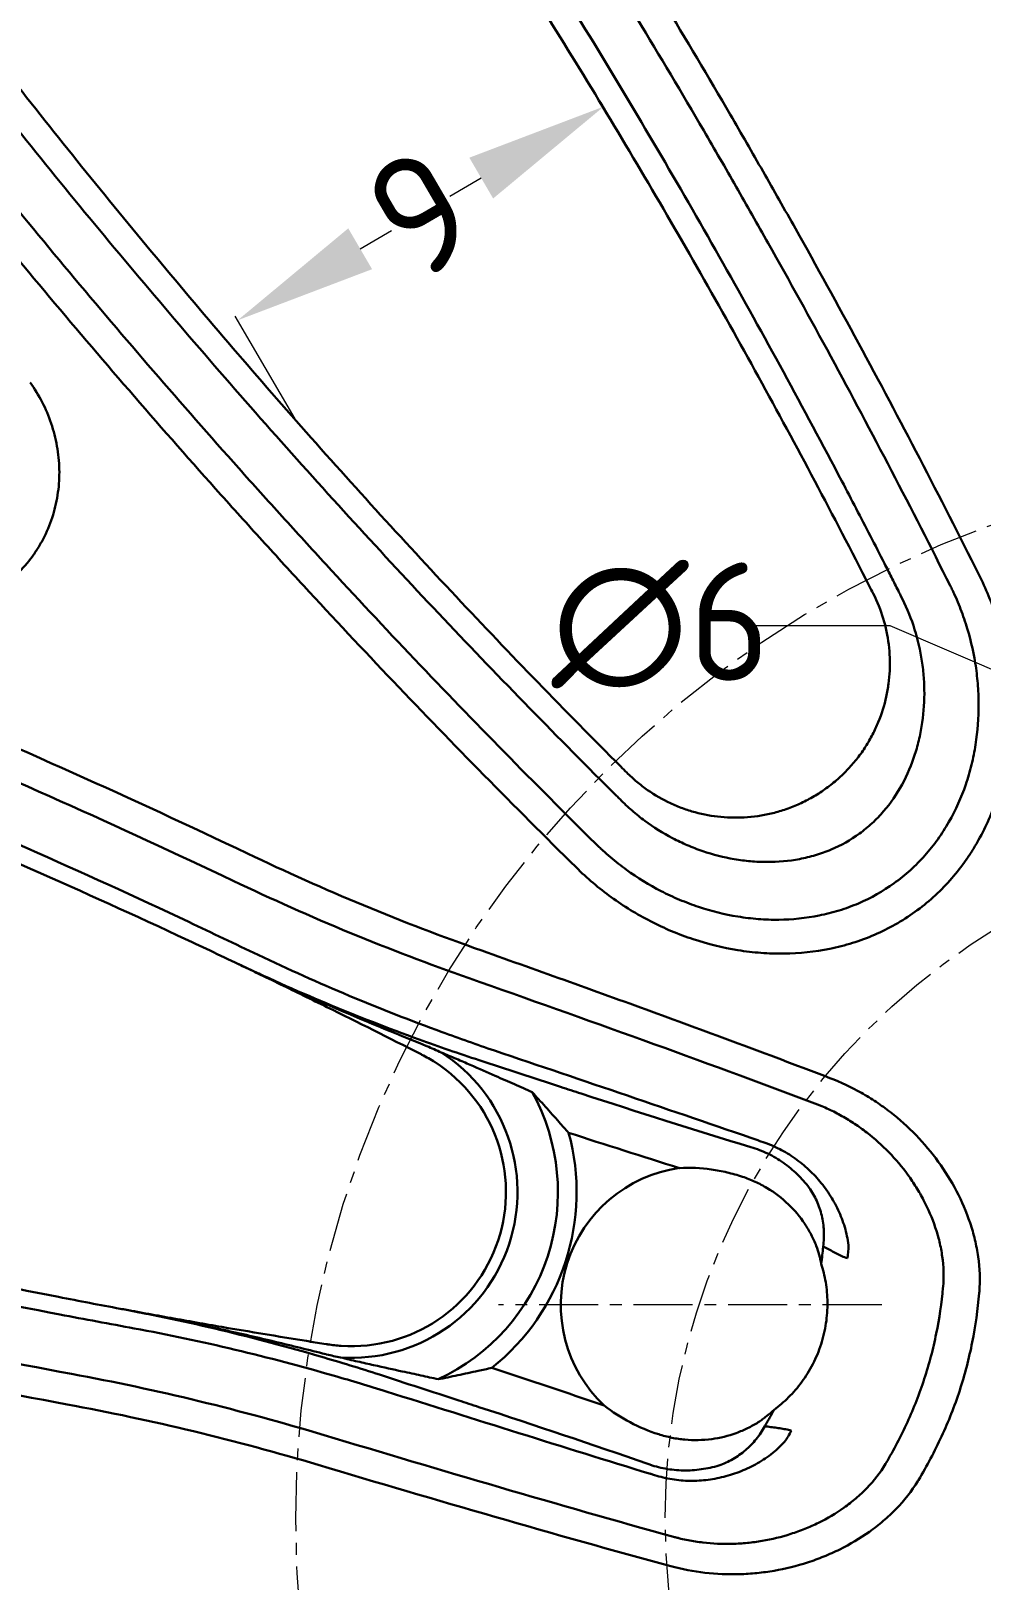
# Model space of a CAD drawing. Header units: inches. Extents: x 975 to 1816, y 133 to 420.
# Drawn here: x 1087.34 to 1107.44, y 275.13 to 307.9 of the extents above; entities that cross this region are included whole.
import ezdxf

# ---------------------------------------------------------------- set-up
doc = ezdxf.new("R2010")
doc.units = ezdxf.units.IN
doc.header["$MEASUREMENT"] = 0
doc.linetypes.add('CENTER', pattern=[2, 1.25, -0.25, 0.25, -0.25])
doc.layers.get('0').update_dxf_attribs({"lineweight": 30})
doc.layers.add('Center', color=1, linetype='CENTER', lineweight=18)
doc.styles.add('TCVN', font='tcvn+7284-2003r.ttf', dxfattribs={"height": 2.5})
doc.dimstyles.new('TCVN', dxfattribs={"dimtxt": 2.5, "dimasz": 3, "dimexe": 0.1, "dimexo": 0.0625, "dimgap": 0.09, "dimtad": 0, "dimtoh": 1, "dimdec": 0, "dimzin": 0, "dimdsep": 46, "dimtxsty": 'TCVN', "dimcen": 0.09, "dimclrd": 2, "dimclre": 2, "dimclrt": 1, "dimadec": 0, "dimazin": 0, "dimtfac": 1, "dimtdec": 0, "dimtofl": 0, "dimtmove": 0, "dimatfit": 3, "dimfxl": 1, "dimtolj": 1, "dimtzin": 0, "dimlwd": 18, "dimlwe": 18, "dimarcsym": 0})

# ---------------------------------------------------------------- blocks, each defined once
blk = doc.blocks.new('*D7')
at = {"layer": 'Center', "color": 2, "linetype": 'Continuous', "lineweight": 18, "transparency": 16777216}
for p, q in [((1171.919, 353.394), (1151.998, 326.267)), ((1174.919, 353.394), (1171.919, 353.394))]:
    blk.add_line(p, q, dxfattribs=at)
at = {"layer": 'Center', "color": 2, "lineweight": 18, "transparency": 16777216}
for p, q in [((1115.306, 276.426), (1115.486, 276.426)), ((1115.396, 276.336), (1115.396, 276.516))]:
    blk.add_line(p, q, dxfattribs=at)
at = {"layer": 'Center', "color": 2, "transparency": 16777216}
blk.add_solid([(1151.595, 326.563), (1152.401, 325.971), (1150.222, 323.849)], dxfattribs=at)
at = {"layer": 'Defpoints', "color": 0, "transparency": 16777216}
for p in [(1150.222, 323.849), (1080.569, 229.002)]:
    blk.add_point(p, dxfattribs=at)
at = {"layer": 'Center', "color": 1, "transparency": 16777216, "insert": (1178.009, 353.394), "char_height": 2.5, "attachment_point": 5, "style": 'TCVN'}
blk.add_mtext('\\A1;∅118', dxfattribs=at)
blk = doc.blocks.new('*D8')
at = {"layer": 'Center', "color": 2, "linetype": 'Continuous', "lineweight": 18, "transparency": 16777216}
for p, q in [((1174.822, 341.958), (1127.243, 289.491)), ((1177.822, 341.958), (1174.822, 341.958))]:
    blk.add_line(p, q, dxfattribs=at)
at = {"layer": 'Center', "color": 2, "lineweight": 18, "transparency": 16777216}
for p, q in [((1115.306, 276.426), (1115.486, 276.426)), ((1115.396, 276.336), (1115.396, 276.516))]:
    blk.add_line(p, q, dxfattribs=at)
at = {"layer": 'Center', "color": 2, "transparency": 16777216}
blk.add_solid([(1126.873, 289.826), (1127.614, 289.155), (1125.228, 287.268)], dxfattribs=at)
at = {"layer": 'Defpoints', "color": 0, "transparency": 16777216}
for p in [(1125.228, 287.268), (1105.563, 265.583)]:
    blk.add_point(p, dxfattribs=at)
at = {"layer": 'Center', "color": 1, "transparency": 16777216, "insert": (1180.537, 341.958), "char_height": 2.5, "attachment_point": 5, "style": 'TCVN'}
blk.add_mtext('\\A1;∅29', dxfattribs=at)
blk = doc.blocks.new('*D9')
at = {"layer": 'Center', "color": 2, "linetype": 'Continuous', "lineweight": 18, "transparency": 16777216}
for p, q in [((1102.509, 295.324), (1105.509, 295.324)), ((1105.509, 295.324), (1109.954, 293.408))]:
    blk.add_line(p, q, dxfattribs=at)
at = {"layer": 'Center', "color": 2, "lineweight": 18, "transparency": 16777216}
for p, q in [((1115.306, 291.062), (1115.486, 291.062)), ((1115.396, 290.972), (1115.396, 291.152))]:
    blk.add_line(p, q, dxfattribs=at)
at = {"layer": 'Center', "color": 2, "linetype": 'Continuous', "lineweight": 18, "transparency": 16777216}
blk.add_arc((1115.396, 291.062), 2.926, 155.9108, 158.6424, dxfattribs=at)
at = {"layer": 'Center', "color": 2, "transparency": 16777216}
blk.add_solid([(1110.151, 293.867), (1109.756, 292.949), (1112.709, 292.221)], dxfattribs=at)
at = {"layer": 'Defpoints', "color": 0, "transparency": 16777216}
for p in [(1112.709, 292.221), (1118.083, 289.904)]:
    blk.add_point(p, dxfattribs=at)
at = {"layer": 'Center', "color": 1, "transparency": 16777216, "insert": (1100.669, 295.324), "char_height": 2.5, "attachment_point": 5, "style": 'TCVN'}
blk.add_mtext('\\A1;∅6', dxfattribs=at)
blk = doc.blocks.new('*D40')
at = {"layer": 'Center', "color": 2, "linetype": 'Continuous', "lineweight": 18, "transparency": 16777216}
for p, q in [((1100.675, 304.212), (1099.406, 306.386)), ((1096.866, 304.788), (1096.202, 304.4)), ((1094.304, 303.292), (1094.967, 303.679)), ((1092.931, 299.693), (1091.662, 301.866))]:
    blk.add_line(p, q, dxfattribs=at)
at = {"layer": 'Center', "color": 2, "transparency": 16777216}
for points in [[(1096.614, 305.219), (1097.118, 304.356), (1099.457, 306.3)], [(1094.052, 303.724), (1094.556, 302.86), (1091.713, 301.78)]]:
    blk.add_solid(points, dxfattribs=at)
at = {"layer": 'Defpoints', "color": 0, "transparency": 16777216}
for p in [(1099.457, 306.3), (1100.707, 304.158), (1092.962, 299.639)]:
    blk.add_point(p, dxfattribs=at)
at = {"layer": 'Center', "color": 1, "transparency": 16777216, "insert": (1095.585, 304.04), "char_height": 2.5, "attachment_point": 5, "rotation": 30.2696, "style": 'TCVN'}
blk.add_mtext('\\A1;9', dxfattribs=at)

msp = doc.modelspace()

# ---------------------------------------------------------------- linework, layer by layer
for p, q in [((1102.393, 283.659), (1102.393, 283.659)), ((1104.101, 282.186), (1104.1, 282.177)), ((1102.869, 278.391), (1102.864, 278.383)), ((1100.62, 278.212), (1100.62, 278.212))]:
    msp.add_line(p, q)
for radius in [58.838, 58.403, 57.085]:
    msp.add_circle((1115.396, 276.426), radius)
for centre, radius, start, end in [((1094.126, 283.337), 3.507, 266.1176, 57.3116), ((1094.126, 283.337), 3.262, 266.1176, 57.3116), ((1094.126, 283.337), 4.362, 294.7825, 29.0005), ((1094.126, 283.337), 4.757, 308.5179, 15.295), ((1101.475, 280.949), 2.926, 98.187, 226.6883), ((1102.614, 282.237), 2.022, 351.4207, 359.3219), ((1101.633, 279.217), 2.021, 324.6996, 332.5781)]:
    msp.add_arc(centre, radius, start, end)
for points, knots in [([(1096.28, 315.485), (1096.789, 314.727), (1097.294, 313.961), (1098.292, 312.422), (1098.785, 311.647), (1100.249, 309.308), (1101.203, 307.729), (1102.368, 305.73), (1102.599, 305.329), (1103.059, 304.526), (1103.286, 304.123), (1103.965, 302.914), (1104.41, 302.106), (1105.725, 299.674), (1106.574, 298.042), (1107.395, 296.401)], [0, 0, 0, 0, 0.125, 0.125, 0.25, 0.25, 0.5, 0.5, 0.5625, 0.5625, 0.625, 0.625, 0.75, 0.75, 1, 1, 1, 1]), ([(1106.788, 296.166), (1105.974, 297.79), (1105.132, 299.405), (1103.829, 301.812), (1103.387, 302.612), (1102.714, 303.808), (1102.488, 304.206), (1102.033, 305.001), (1101.803, 305.398), (1100.649, 307.377), (1099.703, 308.939), (1098.252, 311.254), (1097.763, 312.021), (1096.774, 313.545), (1096.274, 314.302), (1095.769, 315.053)], [0, 0, 0, 0, 0.25, 0.25, 0.375, 0.375, 0.4375, 0.4375, 0.5, 0.5, 0.75, 0.75, 0.875, 0.875, 1, 1, 1, 1]), ([(1095.102, 314.115), (1095.162, 314.026), (1095.223, 313.936), (1095.343, 313.756), (1095.524, 313.486), (1095.944, 312.854), (1096.778, 311.584), (1097.482, 310.484), (1098.875, 308.272), (1099.783, 306.777), (1101.559, 303.75), (1102.422, 302.224), (1103.679, 299.917), (1104.091, 299.147), (1104.699, 297.988), (1105.001, 297.409), (1105.348, 296.731), (1105.496, 296.441), (1105.594, 296.247), (1105.643, 296.15), (1105.692, 296.053)], [0, 0, 0, 0, 0.015625, 0.015625, 0.03125, 0.0625, 0.125, 0.25, 0.25, 0.5, 0.5, 0.75, 0.75, 0.875, 0.875, 0.9375, 0.96875, 0.984375, 0.984375, 1, 1, 1, 1]), ([(1105.075, 296.16), (1104.697, 296.902), (1104.313, 297.641), (1103.532, 299.116), (1103.135, 299.85), (1101.927, 302.047), (1101.097, 303.503), (1099.815, 305.671), (1099.383, 306.389), (1098.509, 307.816), (1098.067, 308.524), (1096.729, 310.635), (1095.818, 312.022), (1094.889, 313.39)], [0, 0, 0, 0, 0.125, 0.125, 0.25, 0.25, 0.5, 0.5, 0.625, 0.625, 0.75, 0.75, 1, 1, 1, 1]), ([(1099.727, 291.719), (1099.111, 292.332), (1098.497, 292.951), (1097.28, 294.198), (1096.675, 294.827), (1094.874, 296.731), (1093.691, 298.022), (1091.942, 299.991), (1091.365, 300.652), (1090.223, 301.978), (1089.659, 302.645), (1087.983, 304.655), (1086.89, 306.007), (1085.822, 307.373)], [0, 0, 0, 0, 0.125, 0.125, 0.25, 0.25, 0.5, 0.5, 0.625, 0.625, 0.75, 0.75, 1, 1, 1, 1]), ([(1086.577, 307.351), (1087.591, 306.045), (1088.63, 304.749), (1090.224, 302.824), (1090.761, 302.185), (1091.848, 300.913), (1092.397, 300.279), (1094.064, 298.39), (1095.191, 297.151), (1097.479, 294.714), (1098.64, 293.516), (1099.816, 292.339)], [0, 0, 0, 0, 0.25, 0.25, 0.375, 0.375, 0.5, 0.5, 0.75, 0.75, 1, 1, 1, 1]), ([(1084.724, 307.028), (1085.282, 306.316), (1085.848, 305.606), (1086.991, 304.195), (1087.569, 303.493), (1089.322, 301.397), (1090.516, 300.015), (1092.041, 298.306), (1092.348, 297.965), (1092.963, 297.286), (1093.272, 296.948), (1094.202, 295.938), (1094.826, 295.271), (1096.713, 293.287), (1097.988, 291.988), (1099.281, 290.712)], [0, 0, 0, 0, 0.125, 0.125, 0.25, 0.25, 0.5, 0.5, 0.5625, 0.5625, 0.625, 0.625, 0.75, 0.75, 1, 1, 1, 1]), ([(1098.871, 290.207), (1097.564, 291.495), (1096.274, 292.806), (1094.367, 294.809), (1093.736, 295.482), (1092.796, 296.501), (1092.484, 296.842), (1091.862, 297.527), (1091.552, 297.871), (1090.01, 299.596), (1088.803, 300.992), (1087.031, 303.107), (1086.447, 303.816), (1085.291, 305.24), (1084.719, 305.957), (1084.155, 306.675)], [0, 0, 0, 0, 0.25, 0.25, 0.375, 0.375, 0.4375, 0.4375, 0.5, 0.5, 0.75, 0.75, 0.875, 0.875, 1, 1, 1, 1]), ([(1087.32, 300.466), (1087.511, 300.198), (1087.66, 299.908), (1087.792, 299.519), (1087.815, 299.44), (1087.857, 299.28), (1087.874, 299.2), (1087.918, 298.956), (1087.934, 298.793), (1087.942, 298.467), (1087.933, 298.303), (1087.899, 298.059), (1087.885, 297.977), (1087.85, 297.817), (1087.829, 297.738), (1087.757, 297.504), (1087.697, 297.352), (1087.586, 297.131), (1087.546, 297.058), (1087.461, 296.918), (1087.416, 296.85), (1087.272, 296.652), (1087.165, 296.529), (1086.989, 296.356), (1086.927, 296.301), (1086.8, 296.196), (1086.735, 296.147), (1086.535, 296.007), (1086.394, 295.925), (1086.099, 295.783), (1085.944, 295.723), (1085.631, 295.63), (1085.472, 295.596), (1085.23, 295.562), (1085.148, 295.554), (1084.985, 295.544), (1084.902, 295.542), (1084.656, 295.546), (1084.493, 295.56), (1084.172, 295.612), (1084.013, 295.649), (1083.856, 295.698)], [0, 0, 0, 0, 0.125, 0.125, 0.15625, 0.15625, 0.1875, 0.1875, 0.25, 0.25, 0.3125, 0.3125, 0.34375, 0.34375, 0.375, 0.375, 0.4375, 0.4375, 0.46875, 0.46875, 0.5, 0.5, 0.5625, 0.5625, 0.59375, 0.59375, 0.625, 0.625, 0.6875, 0.6875, 0.75, 0.75, 0.8125, 0.8125, 0.84375, 0.84375, 0.875, 0.875, 0.9375, 0.9375, 1, 1, 1, 1]), ([(1076.971, 296.786), (1078.229, 296.325), (1079.486, 295.847), (1081.997, 294.86), (1083.252, 294.349), (1086.996, 292.774), (1089.468, 291.666), (1091.917, 290.499)], [0, 0, 0, 0, 0.25, 0.25, 0.5, 0.5, 1, 1, 1, 1]), ([(1107.395, 296.401), (1107.469, 296.253), (1107.537, 296.103), (1107.662, 295.798), (1107.719, 295.642), (1107.869, 295.174), (1107.945, 294.857), (1108.022, 294.375), (1108.042, 294.213), (1108.069, 293.886), (1108.076, 293.722), (1108.078, 293.23), (1108.053, 292.904), (1107.976, 292.421), (1107.944, 292.26), (1107.864, 291.94), (1107.818, 291.782), (1107.657, 291.317), (1107.523, 291.017), (1107.317, 290.659), (1107.274, 290.588), (1107.184, 290.448), (1107.137, 290.38), (1106.993, 290.178), (1106.89, 290.05), (1106.671, 289.804), (1106.554, 289.687), (1106.308, 289.464), (1106.177, 289.359), (1105.774, 289.069), (1105.488, 288.908), (1105.035, 288.713), (1104.88, 288.656), (1104.562, 288.557), (1104.403, 288.516), (1103.922, 288.418), (1103.599, 288.385), (1103.111, 288.379), (1102.948, 288.384), (1102.702, 288.402), (1102.62, 288.41), (1102.457, 288.429), (1102.376, 288.44), (1101.974, 288.505), (1101.659, 288.583), (1101.197, 288.736), (1101.045, 288.793), (1100.744, 288.919), (1100.595, 288.989), (1100.158, 289.213), (1099.881, 289.383), (1099.355, 289.764), (1099.106, 289.975), (1098.871, 290.207)], [0, 0, 0, 0, 0.03125, 0.03125, 0.0625, 0.0625, 0.125, 0.125, 0.15625, 0.15625, 0.1875, 0.1875, 0.25, 0.25, 0.28125, 0.28125, 0.3125, 0.3125, 0.375, 0.375, 0.390625, 0.390625, 0.40625, 0.40625, 0.4375, 0.4375, 0.46875, 0.46875, 0.5, 0.5, 0.5625, 0.5625, 0.59375, 0.59375, 0.625, 0.625, 0.6875, 0.6875, 0.71875, 0.71875, 0.734375, 0.734375, 0.75, 0.75, 0.8125, 0.8125, 0.84375, 0.84375, 0.875, 0.875, 0.9375, 0.9375, 1, 1, 1, 1]), ([(1091.615, 289.922), (1089.189, 291.076), (1086.74, 292.171), (1083.032, 293.727), (1081.789, 294.232), (1079.302, 295.208), (1078.057, 295.68), (1076.811, 296.136)], [0, 0, 0, 0, 0.5, 0.5, 0.75, 0.75, 1, 1, 1, 1]), ([(1099.281, 290.712), (1099.294, 290.699), (1099.307, 290.686), (1099.333, 290.661), (1099.372, 290.623), (1099.465, 290.537), (1099.546, 290.466), (1099.711, 290.326), (1099.823, 290.238), (1100.171, 289.986), (1100.415, 289.836), (1100.799, 289.638), (1100.931, 289.576), (1101.196, 289.465), (1101.33, 289.414), (1101.737, 289.279), (1102.014, 289.21), (1102.44, 289.141), (1102.584, 289.123), (1102.873, 289.101), (1103.017, 289.096), (1103.447, 289.101), (1103.732, 289.13), (1104.156, 289.215), (1104.297, 289.25), (1104.577, 289.337), (1104.715, 289.387), (1105.114, 289.558), (1105.366, 289.7), (1105.722, 289.956), (1105.837, 290.049), (1106.054, 290.245), (1106.157, 290.349), (1106.35, 290.566), (1106.44, 290.679), (1106.61, 290.916), (1106.689, 291.04), (1106.906, 291.42), (1107.024, 291.684), (1107.164, 292.095), (1107.205, 292.235), (1107.275, 292.517), (1107.303, 292.658), (1107.37, 293.085), (1107.392, 293.371), (1107.39, 293.805), (1107.383, 293.951), (1107.359, 294.238), (1107.342, 294.381), (1107.274, 294.806), (1107.207, 295.085), (1107.074, 295.498), (1107.024, 295.635), (1106.941, 295.836), (1106.898, 295.936), (1106.844, 296.052), (1106.821, 296.101), (1106.805, 296.133), (1106.796, 296.15), (1106.788, 296.166)], [0, 0, 0, 0, 0.003906, 0.003906, 0.007812, 0.015625, 0.03125, 0.03125, 0.0625, 0.0625, 0.125, 0.125, 0.15625, 0.15625, 0.1875, 0.1875, 0.25, 0.25, 0.28125, 0.28125, 0.3125, 0.3125, 0.375, 0.375, 0.40625, 0.40625, 0.4375, 0.4375, 0.5, 0.5, 0.53125, 0.53125, 0.5625, 0.5625, 0.59375, 0.59375, 0.625, 0.625, 0.6875, 0.6875, 0.71875, 0.71875, 0.75, 0.75, 0.8125, 0.8125, 0.84375, 0.84375, 0.875, 0.875, 0.9375, 0.9375, 0.96875, 0.96875, 0.984375, 0.992188, 0.996094, 0.996094, 1, 1, 1, 1]), ([(1105.739, 295.958), (1105.846, 295.752), (1105.936, 295.54), (1106.082, 295.104), (1106.138, 294.881), (1106.196, 294.538), (1106.212, 294.422), (1106.233, 294.193), (1106.239, 294.078), (1106.244, 293.733), (1106.23, 293.503), (1106.181, 293.158), (1106.159, 293.043), (1106.108, 292.818), (1106.077, 292.707), (1105.971, 292.378), (1105.882, 292.166), (1105.658, 291.756), (1105.528, 291.565), (1105.303, 291.304), (1105.223, 291.221), (1105.052, 291.063), (1104.961, 290.988), (1104.68, 290.784), (1104.48, 290.671), (1104.214, 290.559), (1104.16, 290.538), (1104.05, 290.499), (1103.994, 290.48), (1103.827, 290.43), (1103.714, 290.403), (1103.375, 290.339), (1103.145, 290.319), (1102.796, 290.319), (1102.679, 290.324), (1102.449, 290.344), (1102.334, 290.359), (1101.994, 290.418), (1101.771, 290.475), (1101.441, 290.587), (1101.332, 290.629), (1101.12, 290.721), (1101.016, 290.77), (1100.71, 290.93), (1100.515, 291.052), (1100.235, 291.258), (1100.144, 291.331), (1099.969, 291.483), (1099.884, 291.563), (1099.803, 291.646)], [0, 0, 0, 0, 0.0625, 0.0625, 0.125, 0.125, 0.15625, 0.15625, 0.1875, 0.1875, 0.25, 0.25, 0.28125, 0.28125, 0.3125, 0.3125, 0.375, 0.375, 0.4375, 0.4375, 0.46875, 0.46875, 0.5, 0.5, 0.5625, 0.5625, 0.578125, 0.578125, 0.59375, 0.59375, 0.625, 0.625, 0.6875, 0.6875, 0.71875, 0.71875, 0.75, 0.75, 0.8125, 0.8125, 0.84375, 0.84375, 0.875, 0.875, 0.9375, 0.9375, 0.96875, 0.96875, 1, 1, 1, 1]), ([(1099.945, 292.21), (1100.014, 292.142), (1100.085, 292.077), (1100.232, 291.954), (1100.308, 291.896), (1100.541, 291.734), (1100.702, 291.641), (1100.954, 291.524), (1101.039, 291.488), (1101.213, 291.424), (1101.302, 291.396), (1101.57, 291.323), (1101.751, 291.29), (1102.029, 291.263), (1102.122, 291.258), (1102.311, 291.256), (1102.406, 291.259), (1102.692, 291.281), (1102.882, 291.312), (1103.166, 291.386), (1103.261, 291.416), (1103.452, 291.484), (1103.546, 291.523), (1103.729, 291.609), (1103.819, 291.657), (1103.996, 291.761), (1104.083, 291.818), (1104.251, 291.94), (1104.333, 292.006), (1104.487, 292.142), (1104.56, 292.213), (1104.699, 292.361), (1104.764, 292.438), (1104.888, 292.596), (1104.946, 292.679), (1105.053, 292.846), (1105.102, 292.932), (1105.191, 293.103), (1105.231, 293.19), (1105.339, 293.453), (1105.395, 293.632), (1105.456, 293.907), (1105.472, 293.999), (1105.496, 294.182), (1105.505, 294.274), (1105.518, 294.55), (1105.511, 294.734), (1105.465, 295.106), (1105.426, 295.289), (1105.317, 295.648), (1105.246, 295.825), (1105.158, 295.998)], [0, 0, 0, 0, 0.03125, 0.03125, 0.0625, 0.0625, 0.125, 0.125, 0.15625, 0.15625, 0.1875, 0.1875, 0.25, 0.25, 0.28125, 0.28125, 0.3125, 0.3125, 0.375, 0.375, 0.40625, 0.40625, 0.4375, 0.4375, 0.46875, 0.46875, 0.5, 0.5, 0.53125, 0.53125, 0.5625, 0.5625, 0.59375, 0.59375, 0.625, 0.625, 0.65625, 0.65625, 0.6875, 0.6875, 0.75, 0.75, 0.78125, 0.78125, 0.8125, 0.8125, 0.875, 0.875, 0.9375, 0.9375, 1, 1, 1, 1]), ([(1105.693, 296.053), (1105.7, 296.037), (1105.707, 296.021), (1105.723, 295.99), (1105.731, 295.974), (1105.739, 295.958)], [0, 0, 0, 0, 0.5, 0.5, 1, 1, 1, 1]), ([(1076.833, 294.8), (1077.124, 294.694), (1077.416, 294.587), (1077.998, 294.372), (1078.871, 294.047), (1079.744, 293.713), (1080.907, 293.261), (1081.489, 293.031), (1082.65, 292.564), (1083.229, 292.328), (1086.119, 291.128), (1088.41, 290.116), (1090.681, 289.05)], [0, 0, 0, 0, 0.0625, 0.0625, 0.125, 0.25, 0.25, 0.375, 0.375, 0.5, 0.5, 1, 1, 1, 1]), ([(1090.44, 288.766), (1088.237, 289.793), (1086.015, 290.768), (1083.214, 291.922), (1082.652, 292.15), (1081.527, 292.599), (1080.964, 292.82), (1079.274, 293.472), (1078.147, 293.893), (1077.019, 294.299)], [0, 0, 0, 0, 0.5, 0.5, 0.625, 0.625, 0.75, 0.75, 1, 1, 1, 1]), ([(1096.878, 288.443), (1098.12, 288.003), (1099.355, 287.561), (1101.812, 286.665), (1103.032, 286.212), (1104.242, 285.749)], [0, 0, 0, 0, 0.5, 0.5, 1, 1, 1, 1]), ([(1095.696, 286.432), (1095.021, 286.701), (1094.346, 286.982), (1093.334, 287.422), (1092.997, 287.572), (1092.492, 287.802), (1092.24, 287.917), (1091.99, 288.035), (1091.823, 288.113), (1091.739, 288.153), (1091.656, 288.193)], [0, 0, 0, 0, 0.5, 0.5, 0.75, 0.75, 0.875, 0.9375, 0.9375, 1, 1, 1, 1]), ([(1095.578, 286.258), (1094.915, 286.597), (1094.256, 286.927), (1093.273, 287.411), (1092.946, 287.571), (1092.459, 287.807), (1092.217, 287.924), (1091.976, 288.04), (1091.816, 288.116), (1091.736, 288.155), (1091.656, 288.193)], [0, 0, 0, 0, 0.5, 0.5, 0.75, 0.75, 0.875, 0.9375, 0.9375, 1, 1, 1, 1]), ([(1103.924, 285.212), (1102.722, 285.665), (1101.511, 286.109), (1099.07, 286.99), (1097.843, 287.426), (1096.61, 287.859)], [0, 0, 0, 0, 0.5, 0.5, 1, 1, 1, 1]), ([(1097.163, 285.795), (1096.996, 285.869), (1096.822, 285.946), (1096.539, 286.069), (1096.441, 286.111), (1096.288, 286.176), (1096.235, 286.199), (1096.128, 286.243), (1096.074, 286.266), (1096.02, 286.288)], [0, 0, 0, 0, 0.5, 0.5, 0.75, 0.75, 0.875, 0.875, 1, 1, 1, 1]), ([(1097.147, 286.329), (1098.088, 286.011), (1099.025, 285.694), (1100.891, 285.059), (1101.819, 284.742), (1102.741, 284.425)], [0, 0, 0, 0, 0.5, 0.5, 1, 1, 1, 1]), ([(1097.941, 285.452), (1097.82, 285.505), (1097.696, 285.56), (1097.438, 285.674), (1097.304, 285.733), (1097.163, 285.795)], [0, 0, 0, 0, 0.5, 0.5, 1, 1, 1, 1]), ([(1098.514, 284.815), (1098.416, 284.926), (1098.319, 285.035), (1098.175, 285.196), (1098.128, 285.249), (1098.033, 285.353), (1097.986, 285.403), (1097.941, 285.452)], [0, 0, 0, 0, 0.5, 0.5, 0.75, 0.75, 1, 1, 1, 1]), ([(1104.242, 285.749), (1104.474, 285.661), (1104.697, 285.555), (1105.017, 285.374), (1105.121, 285.31), (1105.325, 285.173), (1105.426, 285.101), (1105.716, 284.875), (1105.897, 284.712), (1106.235, 284.362), (1106.392, 284.176), (1106.68, 283.779), (1106.809, 283.572), (1107.034, 283.141), (1107.131, 282.918), (1107.248, 282.568), (1107.283, 282.448), (1107.34, 282.209), (1107.363, 282.088), (1107.414, 281.723), (1107.425, 281.476), (1107.405, 281.223)], [0, 0, 0, 0, 0.125, 0.125, 0.1875, 0.1875, 0.25, 0.25, 0.375, 0.375, 0.5, 0.5, 0.625, 0.625, 0.75, 0.75, 0.8125, 0.8125, 0.875, 0.875, 1, 1, 1, 1]), ([(1106.638, 281.333), (1106.657, 281.55), (1106.649, 281.763), (1106.606, 282.077), (1106.586, 282.181), (1106.536, 282.387), (1106.507, 282.489), (1106.406, 282.79), (1106.323, 282.982), (1106.178, 283.258), (1106.126, 283.349), (1106.015, 283.527), (1105.956, 283.614), (1105.77, 283.869), (1105.636, 284.028), (1105.345, 284.327), (1105.19, 284.467), (1104.94, 284.66), (1104.854, 284.722), (1104.678, 284.838), (1104.589, 284.893), (1104.406, 284.996), (1104.312, 285.044), (1104.169, 285.111), (1104.096, 285.143), (1104.023, 285.174), (1103.974, 285.193), (1103.948, 285.203), (1103.924, 285.212)], [0, 0, 0, 0, 0.125, 0.125, 0.1875, 0.1875, 0.25, 0.25, 0.375, 0.375, 0.4375, 0.4375, 0.5, 0.5, 0.625, 0.625, 0.75, 0.75, 0.8125, 0.8125, 0.875, 0.875, 0.9375, 0.9375, 0.96875, 0.984375, 0.984375, 1, 1, 1, 1]), ([(1073.843, 284.523), (1076.14, 283.856), (1078.464, 283.237), (1081.402, 282.526), (1081.992, 282.387), (1083.174, 282.115), (1083.766, 281.982), (1085.545, 281.593), (1086.733, 281.348), (1087.924, 281.116)], [0, 0, 0, 0, 0.5, 0.5, 0.625, 0.625, 0.75, 0.75, 1, 1, 1, 1]), ([(1087.951, 280.745), (1086.721, 280.981), (1085.494, 281.231), (1083.658, 281.627), (1083.046, 281.762), (1081.825, 282.04), (1081.216, 282.183), (1079.394, 282.619), (1078.186, 282.923), (1076.383, 283.398), (1075.484, 283.64), (1074.589, 283.889), (1073.993, 284.057), (1073.695, 284.142), (1073.398, 284.227)], [0, 0, 0, 0, 0.25, 0.25, 0.375, 0.375, 0.5, 0.5, 0.75, 0.75, 0.875, 0.9375, 0.9375, 1, 1, 1, 1]), ([(1102.572, 284.284), (1102.696, 284.25), (1102.815, 284.204), (1102.986, 284.122), (1103.042, 284.092), (1103.152, 284.027), (1103.206, 283.992), (1103.363, 283.882), (1103.461, 283.802), (1103.643, 283.626), (1103.727, 283.531), (1103.805, 283.429)], [0, 0, 0, 0, 0.25, 0.25, 0.375, 0.375, 0.5, 0.5, 0.75, 0.75, 1, 1, 1, 1]), ([(1102.736, 284.42), (1102.859, 284.385), (1102.979, 284.341), (1103.21, 284.234), (1103.32, 284.172), (1103.532, 284.033), (1103.633, 283.955), (1103.825, 283.786), (1103.915, 283.695), (1104.083, 283.5), (1104.16, 283.398), (1104.299, 283.184), (1104.362, 283.073), (1104.445, 282.897), (1104.471, 282.837), (1104.517, 282.716), (1104.538, 282.655), (1104.575, 282.532), (1104.591, 282.469), (1104.618, 282.342), (1104.628, 282.277), (1104.636, 282.213)], [0, 0, 0, 0, 0.125, 0.125, 0.25, 0.25, 0.375, 0.375, 0.5, 0.5, 0.625, 0.625, 0.75, 0.75, 0.8125, 0.8125, 0.875, 0.875, 0.9375, 0.9375, 1, 1, 1, 1]), ([(1101.059, 283.845), (1101.285, 283.856), (1101.51, 283.845), (1101.844, 283.798), (1101.956, 283.777), (1102.176, 283.725), (1102.285, 283.695), (1102.393, 283.659)], [0, 0, 0, 0, 0.5, 0.5, 0.75, 0.75, 1, 1, 1, 1]), ([(1102.393, 283.659), (1102.485, 283.63), (1102.575, 283.595), (1102.748, 283.515), (1102.832, 283.47), (1103.075, 283.324), (1103.226, 283.209), (1103.364, 283.076)], [0, 0, 0, 0, 0.25, 0.25, 0.5, 0.5, 1, 1, 1, 1]), ([(1072.594, 283.159), (1073.868, 282.796), (1075.15, 282.447), (1077.086, 281.943), (1077.734, 281.779), (1079.033, 281.458), (1079.683, 281.301), (1082.939, 280.535), (1085.559, 279.982), (1088.195, 279.49)], [0, 0, 0, 0, 0.25, 0.25, 0.375, 0.375, 0.5, 0.5, 1, 1, 1, 1]), ([(1103.805, 283.429), (1103.866, 283.34), (1103.92, 283.246), (1104.009, 283.048), (1104.044, 282.945), (1104.095, 282.734), (1104.111, 282.624), (1104.121, 282.406), (1104.116, 282.296), (1104.101, 282.186)], [0, 0, 0, 0, 0.25, 0.25, 0.5, 0.5, 0.75, 0.75, 1, 1, 1, 1]), ([(1103.364, 283.076), (1103.496, 282.951), (1103.611, 282.813), (1103.759, 282.591), (1103.804, 282.514), (1103.887, 282.356), (1103.923, 282.277), (1103.954, 282.198)], [0, 0, 0, 0, 0.5, 0.5, 0.75, 0.75, 1, 1, 1, 1]), ([(1088.101, 278.845), (1085.438, 279.34), (1082.791, 279.896), (1079.502, 280.667), (1078.845, 280.826), (1077.533, 281.149), (1076.879, 281.315), (1074.923, 281.822), (1073.628, 282.173), (1072.341, 282.539)], [0, 0, 0, 0, 0.5, 0.5, 0.625, 0.625, 0.75, 0.75, 1, 1, 1, 1]), ([(1103.954, 282.198), (1103.976, 282.134), (1103.996, 282.071), (1104.032, 281.945), (1104.048, 281.881), (1104.061, 281.818)], [0, 0, 0, 0, 0.5, 0.5, 1, 1, 1, 1]), ([(1104.1, 282.177), (1104.095, 282.117), (1104.089, 282.057), (1104.076, 281.938), (1104.069, 281.878), (1104.061, 281.818)], [0, 0, 0, 0, 0.5, 0.5, 1, 1, 1, 1]), ([(1104.613, 281.935), (1104.574, 281.946), (1104.535, 281.963), (1104.459, 281.999), (1104.421, 282.018), (1104.307, 282.076), (1104.231, 282.117), (1104.156, 282.158)], [0, 0, 0, 0, 0.25, 0.25, 0.5, 0.5, 1, 1, 1, 1]), ([(1104.061, 281.818), (1104.1, 281.693), (1104.132, 281.563), (1104.165, 281.358), (1104.174, 281.289), (1104.186, 281.146), (1104.19, 281.074), (1104.192, 280.855), (1104.182, 280.707), (1104.149, 280.485), (1104.135, 280.411), (1104.1, 280.261), (1104.079, 280.188), (1104.01, 279.971), (1103.952, 279.832), (1103.848, 279.63), (1103.81, 279.564), (1103.732, 279.438), (1103.691, 279.377), (1103.604, 279.26), (1103.559, 279.204), (1103.466, 279.095), (1103.418, 279.043), (1103.27, 278.896), (1103.167, 278.808), (1103.062, 278.729)], [0, 0, 0, 0, 0.125, 0.125, 0.1875, 0.1875, 0.25, 0.25, 0.375, 0.375, 0.4375, 0.4375, 0.5, 0.5, 0.625, 0.625, 0.6875, 0.6875, 0.75, 0.75, 0.8125, 0.8125, 0.875, 0.875, 1, 1, 1, 1]), ([(1105.429, 277.6), (1105.595, 277.883), (1105.747, 278.172), (1106.019, 278.766), (1106.139, 279.071), (1106.292, 279.541), (1106.339, 279.701), (1106.423, 280.02), (1106.46, 280.18), (1106.558, 280.664), (1106.605, 280.988), (1106.636, 281.315)], [0, 0, 0, 0, 0.25, 0.25, 0.5, 0.5, 0.625, 0.625, 0.75, 0.75, 1, 1, 1, 1]), ([(1107.403, 281.198), (1107.372, 280.85), (1107.323, 280.504), (1107.221, 279.989), (1107.182, 279.818), (1107.094, 279.477), (1107.044, 279.307), (1106.881, 278.807), (1106.753, 278.482), (1106.46, 277.851), (1106.296, 277.544), (1106.117, 277.244)], [0, 0, 0, 0, 0.25, 0.25, 0.375, 0.375, 0.5, 0.5, 0.75, 0.75, 1, 1, 1, 1]), ([(1093.577, 279.905), (1093.222, 279.995), (1092.865, 280.084), (1092.145, 280.256), (1091.783, 280.339), (1091.056, 280.501), (1090.691, 280.579), (1090.143, 280.691), (1089.96, 280.727), (1089.595, 280.799), (1089.412, 280.834), (1089.229, 280.868)], [0, 0, 0, 0, 0.25, 0.25, 0.5, 0.5, 0.75, 0.75, 0.875, 0.875, 1, 1, 1, 1]), ([(1093.587, 280.119), (1092.84, 280.237), (1092.104, 280.358), (1091.014, 280.546), (1090.653, 280.609), (1090.116, 280.705), (1089.849, 280.754), (1089.538, 280.811), (1089.405, 280.835), (1089.317, 280.851), (1089.273, 280.86), (1089.229, 280.868)], [0, 0, 0, 0, 0.5, 0.5, 0.75, 0.75, 0.875, 0.9375, 0.96875, 0.96875, 1, 1, 1, 1]), ([(1093.888, 279.838), (1094.013, 279.807), (1094.133, 279.779), (1094.309, 279.738), (1094.367, 279.725), (1094.48, 279.699), (1094.535, 279.687), (1094.807, 279.626), (1095.006, 279.583), (1095.196, 279.542)], [0, 0, 0, 0, 0.25, 0.25, 0.375, 0.375, 0.5, 0.5, 1, 1, 1, 1]), ([(1095.196, 279.542), (1095.332, 279.512), (1095.462, 279.483), (1095.714, 279.428), (1095.836, 279.402), (1095.954, 279.376)], [0, 0, 0, 0, 0.5, 0.5, 1, 1, 1, 1]), ([(1095.954, 279.376), (1096.02, 279.388), (1096.089, 279.402), (1096.228, 279.43), (1096.298, 279.445), (1096.512, 279.49), (1096.656, 279.522), (1096.802, 279.554)], [0, 0, 0, 0, 0.25, 0.25, 0.5, 0.5, 1, 1, 1, 1]), ([(1100.444, 277.373), (1099.521, 277.658), (1098.593, 277.947), (1096.73, 278.529), (1095.796, 278.822), (1094.857, 279.118)], [0, 0, 0, 0, 0.5, 0.5, 1, 1, 1, 1]), ([(1100.62, 278.212), (1100.411, 278.279), (1100.209, 278.364), (1099.824, 278.567), (1099.641, 278.684), (1099.468, 278.819)], [0, 0, 0, 0, 0.5, 0.5, 1, 1, 1, 1]), ([(1103.062, 278.729), (1103.011, 278.683), (1102.957, 278.638), (1102.874, 278.572), (1102.845, 278.55), (1102.787, 278.508), (1102.758, 278.488), (1102.728, 278.467)], [0, 0, 0, 0, 0.5, 0.5, 0.75, 0.75, 1, 1, 1, 1]), ([(1103.062, 278.729), (1103.031, 278.672), (1102.984, 278.587), (1102.935, 278.503), (1102.902, 278.447), (1102.885, 278.419), (1102.869, 278.391)], [0, 0, 0, 0, 0.5, 0.75, 0.75, 1, 1, 1, 1]), ([(1102.728, 278.467), (1102.656, 278.422), (1102.581, 278.381), (1102.425, 278.304), (1102.344, 278.269), (1102.093, 278.177), (1101.92, 278.134), (1101.742, 278.111)], [0, 0, 0, 0, 0.25, 0.25, 0.5, 0.5, 1, 1, 1, 1]), ([(1102.864, 278.383), (1102.812, 278.285), (1102.752, 278.193), (1102.649, 278.066), (1102.613, 278.025), (1102.537, 277.947), (1102.497, 277.909), (1102.372, 277.803), (1102.284, 277.741), (1102.096, 277.633), (1101.997, 277.588), (1101.894, 277.552)], [0, 0, 0, 0, 0.25, 0.25, 0.375, 0.375, 0.5, 0.5, 0.75, 0.75, 1, 1, 1, 1]), ([(1102.927, 278.373), (1102.948, 278.37), (1102.969, 278.368), (1103.012, 278.362), (1103.033, 278.359), (1103.096, 278.351), (1103.139, 278.345), (1103.223, 278.332), (1103.265, 278.325), (1103.347, 278.309), (1103.388, 278.3), (1103.427, 278.286)], [0, 0, 0, 0, 0.125, 0.125, 0.25, 0.25, 0.5, 0.5, 0.75, 0.75, 1, 1, 1, 1]), ([(1093.545, 278.193), (1094.783, 277.82), (1096.018, 277.453), (1098.482, 276.733), (1099.709, 276.382), (1100.934, 276.043)], [0, 0, 0, 0, 0.5, 0.5, 1, 1, 1, 1]), ([(1103.283, 278.049), (1103.238, 278.001), (1103.192, 277.955), (1103.096, 277.867), (1103.046, 277.826), (1102.943, 277.747), (1102.89, 277.71), (1102.781, 277.64), (1102.725, 277.606), (1102.554, 277.513), (1102.438, 277.459), (1102.198, 277.368), (1102.076, 277.331), (1101.825, 277.272), (1101.699, 277.251), (1101.443, 277.227), (1101.316, 277.224), (1101.062, 277.236), (1100.937, 277.251), (1100.686, 277.301), (1100.563, 277.336), (1100.442, 277.38)], [0, 0, 0, 0, 0.0625, 0.0625, 0.125, 0.125, 0.1875, 0.1875, 0.25, 0.25, 0.375, 0.375, 0.5, 0.5, 0.625, 0.625, 0.75, 0.75, 0.875, 0.875, 1, 1, 1, 1]), ([(1101.742, 278.111), (1101.552, 278.086), (1101.364, 278.082), (1101.083, 278.107), (1100.99, 278.12), (1100.804, 278.158), (1100.711, 278.182), (1100.62, 278.212)], [0, 0, 0, 0, 0.5, 0.5, 0.75, 0.75, 1, 1, 1, 1]), ([(1101.894, 277.552), (1101.771, 277.515), (1101.647, 277.488), (1101.396, 277.453), (1101.269, 277.445), (1101.077, 277.448), (1101.013, 277.452), (1100.885, 277.464), (1100.822, 277.473), (1100.634, 277.508), (1100.511, 277.541), (1100.39, 277.586)], [0, 0, 0, 0, 0.25, 0.25, 0.5, 0.5, 0.625, 0.625, 0.75, 0.75, 1, 1, 1, 1]), ([(1100.934, 276.043), (1100.959, 276.036), (1100.985, 276.029), (1101.037, 276.016), (1101.063, 276.009), (1101.14, 275.991), (1101.192, 275.98), (1101.347, 275.95), (1101.451, 275.933), (1101.763, 275.897), (1101.972, 275.887), (1102.286, 275.896), (1102.392, 275.903), (1102.602, 275.923), (1102.706, 275.938), (1103.015, 275.991), (1103.218, 276.04), (1103.516, 276.136), (1103.615, 276.172), (1103.81, 276.25), (1103.906, 276.293), (1104.19, 276.433), (1104.371, 276.539), (1104.628, 276.722), (1104.711, 276.787), (1104.873, 276.924), (1104.952, 276.998), (1105.175, 277.229), (1105.307, 277.398), (1105.419, 277.585)], [0, 0, 0, 0, 0.015625, 0.015625, 0.03125, 0.03125, 0.0625, 0.0625, 0.125, 0.125, 0.25, 0.25, 0.3125, 0.3125, 0.375, 0.375, 0.5, 0.5, 0.5625, 0.5625, 0.625, 0.625, 0.75, 0.75, 0.8125, 0.8125, 0.875, 0.875, 1, 1, 1, 1]), ([(1100.875, 275.421), (1099.638, 275.757), (1098.399, 276.107), (1095.912, 276.824), (1094.666, 277.191), (1093.417, 277.564)], [0, 0, 0, 0, 0.5, 0.5, 1, 1, 1, 1]), ([(1106.104, 277.223), (1105.972, 277.007), (1105.817, 276.812), (1105.557, 276.544), (1105.466, 276.458), (1105.277, 276.297), (1105.18, 276.222), (1104.881, 276.009), (1104.671, 275.885), (1104.341, 275.722), (1104.228, 275.672), (1104.001, 275.58), (1103.887, 275.538), (1103.539, 275.426), (1103.303, 275.368), (1102.943, 275.305), (1102.821, 275.288), (1102.576, 275.264), (1102.453, 275.255), (1102.086, 275.244), (1101.842, 275.254), (1101.357, 275.31), (1101.115, 275.356), (1100.875, 275.421)], [0, 0, 0, 0, 0.125, 0.125, 0.1875, 0.1875, 0.25, 0.25, 0.375, 0.375, 0.4375, 0.4375, 0.5, 0.5, 0.625, 0.625, 0.6875, 0.6875, 0.75, 0.75, 0.875, 0.875, 1, 1, 1, 1])]:
    msp.add_open_spline(points, degree=3, knots=knots)
for points in [[(1105.158, 295.998), (1105.13, 296.052), (1105.103, 296.106), (1105.075, 296.16)], [(1099.816, 292.339), (1099.859, 292.296), (1099.902, 292.253), (1099.945, 292.21)], [(1099.803, 291.646), (1099.778, 291.671), (1099.752, 291.696), (1099.727, 291.719)], [(1091.917, 290.499), (1093.54, 289.725), (1095.193, 289.039), (1096.878, 288.443)], [(1096.61, 287.859), (1094.913, 288.455), (1093.249, 289.144), (1091.615, 289.922)], [(1090.681, 289.05), (1091.172, 288.817), (1091.66, 288.585), (1092.143, 288.354)], [(1091.656, 288.193), (1091.255, 288.384), (1090.85, 288.575), (1090.44, 288.766)], [(1095.554, 286.563), (1094.231, 287.042), (1092.932, 287.585), (1091.656, 288.193)], [(1092.143, 288.354), (1093.418, 287.745), (1094.716, 287.201), (1096.037, 286.722)], [(1096.821, 286.126), (1096.394, 286.266), (1095.972, 286.411), (1095.554, 286.563)], [(1095.696, 286.432), (1095.702, 286.429), (1095.709, 286.427), (1095.715, 286.424)], [(1095.715, 286.424), (1095.819, 286.38), (1095.92, 286.335), (1096.02, 286.288)], [(1096.037, 286.722), (1096.402, 286.586), (1096.772, 286.455), (1097.147, 286.329)], [(1095.609, 286.242), (1095.599, 286.248), (1095.588, 286.253), (1095.578, 286.258)], [(1095.887, 286.082), (1095.797, 286.14), (1095.704, 286.194), (1095.609, 286.242)], [(1098.545, 285.561), (1097.971, 285.749), (1097.397, 285.937), (1096.821, 286.126)], [(1098.545, 285.561), (1098.689, 285.514), (1098.835, 285.467), (1098.982, 285.419)], [(1098.982, 285.419), (1100.176, 285.031), (1101.372, 284.651), (1102.572, 284.284)], [(1098.714, 284.591), (1098.646, 284.666), (1098.58, 284.74), (1098.514, 284.815)], [(1101.059, 283.845), (1100.275, 284.089), (1099.494, 284.338), (1098.714, 284.591)], [(1102.572, 284.284), (1102.572, 284.284), (1102.572, 284.284), (1102.572, 284.284)], [(1102.741, 284.425), (1102.739, 284.424), (1102.737, 284.422), (1102.736, 284.42)], [(1104.156, 282.158), (1104.138, 282.168), (1104.119, 282.177), (1104.101, 282.186)], [(1106.636, 281.315), (1106.637, 281.321), (1106.638, 281.327), (1106.638, 281.333)], [(1107.405, 281.223), (1107.404, 281.215), (1107.403, 281.206), (1107.403, 281.198)], [(1087.924, 281.116), (1088.362, 281.031), (1088.797, 280.948), (1089.229, 280.868)], [(1089.229, 280.868), (1090.661, 280.601), (1092.074, 280.264), (1093.467, 279.857)], [(1089.524, 280.452), (1089.003, 280.548), (1088.479, 280.646), (1087.951, 280.745)], [(1093.76, 279.447), (1092.369, 279.851), (1090.956, 280.187), (1089.524, 280.452)], [(1093.595, 279.901), (1093.589, 279.902), (1093.583, 279.903), (1093.577, 279.905)], [(1093.587, 280.119), (1093.597, 280.117), (1093.608, 280.116), (1093.618, 280.114)], [(1093.888, 279.838), (1093.791, 279.856), (1093.693, 279.878), (1093.595, 279.901)], [(1093.618, 280.114), (1093.713, 280.099), (1093.809, 280.088), (1093.905, 280.082)], [(1093.467, 279.857), (1093.882, 279.736), (1094.297, 279.608), (1094.713, 279.473)], [(1096.802, 279.554), (1096.897, 279.575), (1096.992, 279.595), (1097.088, 279.615)], [(1097.088, 279.615), (1097.883, 279.354), (1098.676, 279.09), (1099.468, 278.819)], [(1088.195, 279.49), (1090.008, 279.153), (1091.791, 278.722), (1093.545, 278.193)], [(1094.857, 279.118), (1094.491, 279.234), (1094.125, 279.343), (1093.76, 279.447)], [(1094.713, 279.473), (1095.273, 279.291), (1095.832, 279.109), (1096.39, 278.928)], [(1096.817, 278.788), (1096.673, 278.835), (1096.531, 278.882), (1096.39, 278.928)], [(1093.417, 277.564), (1091.674, 278.085), (1089.901, 278.511), (1088.101, 278.845)], [(1100.39, 277.586), (1099.203, 277.998), (1098.011, 278.397), (1096.817, 278.788)], [(1102.864, 278.383), (1102.885, 278.38), (1102.906, 278.377), (1102.927, 278.373)], [(1100.39, 277.586), (1100.39, 277.586), (1100.39, 277.586), (1100.39, 277.586)], [(1105.419, 277.585), (1105.422, 277.59), (1105.425, 277.595), (1105.429, 277.6)], [(1100.442, 277.38), (1100.443, 277.378), (1100.443, 277.375), (1100.444, 277.373)], [(1106.117, 277.244), (1106.113, 277.237), (1106.109, 277.23), (1106.104, 277.223)]]:
    msp.add_open_spline(points, degree=3)
at = {"layer": 'Center'}
msp.add_line((1105.339, 280.949), (1097.232, 280.949), dxfattribs=at)
for centre, radius in [((1115.306, 276.426), 22.365), ((1115.396, 276.426), 14.637)]:
    msp.add_circle(centre, radius, dxfattribs=at)

# ---------------------------------------------------------------- dimensions: what is measured, and where the dimension line sits
for p1, p2, picture, middle in [((1080.569, 229.002), (1150.222, 323.849), '*D7', (1178.009, 353.394)), ((1105.563, 265.583), (1125.228, 287.268), '*D8', (1180.537, 341.958)), ((1118.083, 289.904), (1112.709, 292.221), '*D9', (1100.669, 295.324))]:
    dim = msp.add_diameter_dim_2p(p1=p1, p2=p2, dimstyle='TCVN', dxfattribs=at)
    dim.commit()
    dim.dimension.update_dxf_attribs({"geometry": picture, "text_midpoint": middle, "dimtype": 163})
dim = msp.add_aligned_dim(p1=(1092.962, 299.639), p2=(1100.707, 304.158), distance=2.479, dimstyle='TCVN', dxfattribs=at)
dim.commit()
dim.dimension.update_dxf_attribs({"geometry": '*D40', "text_midpoint": (1095.585, 304.04)})

doc.saveas('drawing.dxf')
